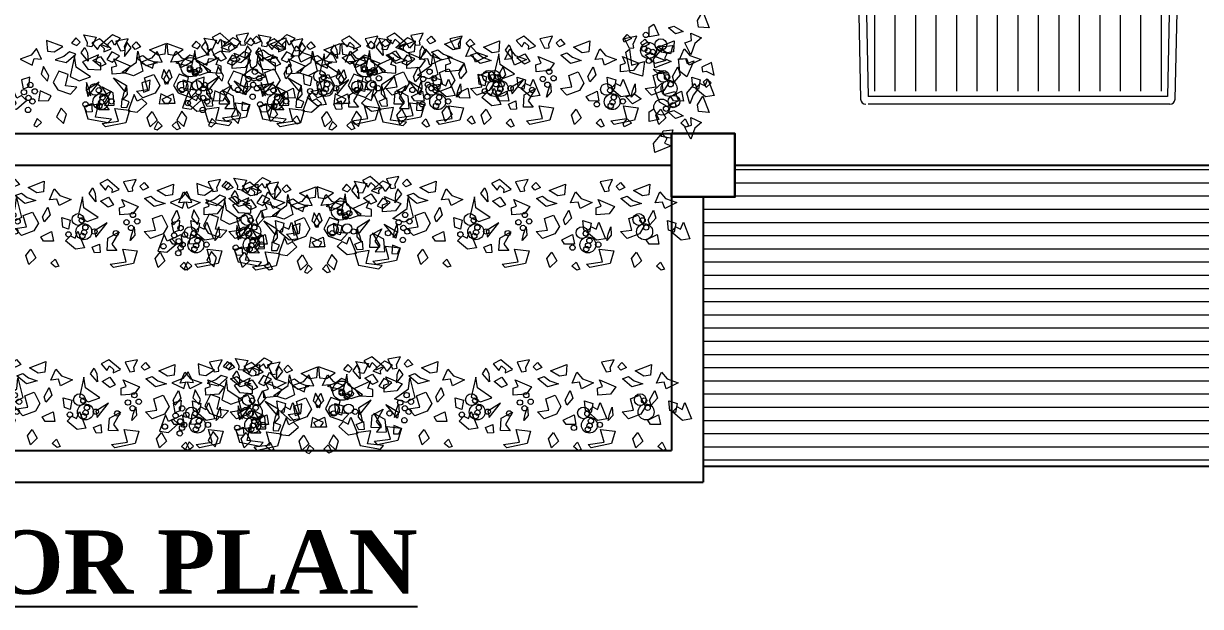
# Model space of a CAD drawing. Header units: inches. Extents: x 127915 to 129493, y -26045 to -25222.
# Drawn here: x 128051 to 128273.8, y -26045.4 to -25935 of the extents above; entities that cross this region are included whole.
import ezdxf

# ---------------------------------------------------------------- set-up
doc = ezdxf.new("R2010")
doc.units = ezdxf.units.IN
doc.header["$LTSCALE"] = 0.03
doc.header["$MEASUREMENT"] = 0
for name, color, linetype, lineweight in [('Col Boundary Wall 9x12', 170, 'Continuous', 30), ('HATCH', 2, 'Continuous', 0), ('TREE', 86, 'Continuous', 9), ('windows', 4, 'Continuous', 20)]:
    doc.layers.add(name, color=color, linetype=linetype, lineweight=lineweight)
for name, color, linetype in [('STEP', 220, 'Continuous'), ('TEXT', 3, 'Continuous'), ('WALL', 254, 'Continuous')]:
    doc.layers.add(name, color=color, linetype=linetype)
doc.styles.get("Standard").update_dxf_attribs({"font": 'arial.ttf'})

# ---------------------------------------------------------------- blocks, each defined once
blk = doc.blocks.new('DFDFDFD')
at = {"lineweight": 0}
for p, q in [((-10523.82, -3740.68), (-10536.06, -3741.17)), ((-10523.82, -3740.68), (-10511.58, -3741.17)), ((-10539.13, -3741.5), (-10552.17, -3743.77)), ((-10546.09, -3792.73), (-10537.18, -3743.08)), ((-10501.55, -3792.73), (-10510.46, -3743.08)), ((-10508.51, -3741.5), (-10495.47, -3743.77)), ((-10552.96, -3744.58), (-10556.23, -3777.7)), ((-10494.68, -3744.58), (-10491.41, -3777.7)), ((-10556.23, -3777.7), (-10554.86, -3798.45)), ((-10491.41, -3777.7), (-10492.78, -3798.45)), ((-10551.09, -3790.18), (-10535.57, -3788.21)), ((-10496.55, -3790.18), (-10512.07, -3788.21)), ((-10535.67, -3794.62), (-10524.09, -3793.66)), ((-10511.97, -3794.62), (-10523.55, -3793.66)), ((-10552.5, -3800.07), (-10542.03, -3796.07)), ((-10495.13, -3800.07), (-10505.61, -3796.07)), ((-10554.86, -3798.45), (-10555.18, -3828.59)), ((-10492.78, -3798.45), (-10492.46, -3828.59)), ((-10548.77, -3814.5), (-10552.5, -3800.07)), ((-10498.87, -3814.5), (-10495.13, -3800.07)), ((-10548.85, -3814.42), (-10537.72, -3812.53)), ((-10533.73, -3812.2), (-10523.23, -3812.24)), ((-10513.91, -3812.2), (-10524.41, -3812.24)), ((-10498.78, -3814.42), (-10509.91, -3812.53)), ((-10548.4, -3854.63), (-10548.85, -3814.42)), ((-10499.25, -3855.53), (-10498.78, -3814.42)), ((-10555.18, -3828.59), (-10554.82, -3858.25)), ((-10492.46, -3828.59), (-10492.81, -3857.97)), ((-10500.2, -3855.59), (-10547.43, -3855.59)), ((-10554.33, -3857.97), (-10492.81, -3857.97)), ((-10555.3, -3858.95), (-10553.54, -3943.5)), ((-10553.84, -3859.42), (-10552.1, -3943)), ((-10553.84, -3859.42), (-10493.8, -3859.42)), ((-10493.8, -3859.42), (-10495.54, -3943)), ((-10492.34, -3858.95), (-10494.1, -3943.5)), ((-10550.92, -3861.26), (-10550.92, -3879.22)), ((-10547.05, -3861.26), (-10547.05, -3878.9)), ((-10543.18, -3861.26), (-10543.18, -3879.55)), ((-10539.31, -3861.26), (-10539.31, -3941.96)), ((-10535.43, -3861.26), (-10535.43, -3941.96)), ((-10531.56, -3861.26), (-10531.56, -3941.96)), ((-10527.69, -3861.26), (-10527.69, -3941.96)), ((-10523.82, -3861.26), (-10523.82, -3941.96)), ((-10519.95, -3861.26), (-10519.95, -3941.96)), ((-10516.07, -3861.26), (-10516.07, -3941.96)), ((-10512.2, -3861.26), (-10512.2, -3941.96)), ((-10508.33, -3861.26), (-10508.33, -3941.96)), ((-10504.46, -3861.26), (-10504.46, -3879.55)), ((-10500.59, -3861.26), (-10500.59, -3878.9)), ((-10496.71, -3861.26), (-10496.71, -3878.25)), ((-10543.25, -3880.97), (-10550.32, -3880.28)), ((-10544.01, -3909.34), (-10543.25, -3880.97)), ((-10504.38, -3880.97), (-10497.32, -3880.28)), ((-10503.63, -3909.34), (-10504.38, -3880.97)), ((-10554.7, -3887.86), (-10555.47, -3892.41)), ((-10492.93, -3887.86), (-10492.17, -3892.41)), ((-10555.51, -3892.85), (-10555.7, -3905.89)), ((-10492.13, -3892.85), (-10491.94, -3905.89)), ((-10554.2, -3911.92), (-10555.6, -3906.68)), ((-10493.44, -3911.92), (-10492.03, -3906.68)), ((-10550.04, -3911.49), (-10544.01, -3909.34)), ((-10497.6, -3911.49), (-10503.63, -3909.34)), ((-10547.05, -3911.56), (-10547.05, -3941.96)), ((-10543.18, -3910.59), (-10543.18, -3941.96)), ((-10504.46, -3911.24), (-10504.46, -3941.96)), ((-10500.59, -3912.21), (-10500.59, -3941.96)), ((-10550.92, -3913.18), (-10550.92, -3941.96)), ((-10496.71, -3913.18), (-10496.71, -3941.96)), ((-10495.54, -3943), (-10552.1, -3943)), ((-10495.06, -3944.45), (-10552.09, -3944.45))]:
    blk.add_line(p, q, dxfattribs=at)
for centre, radius, start, end in [((-10535.14, -3764.39), 23.23, 92.2768, 99.897), ((-10512.5, -3764.39), 23.23, 80.103, 87.7232), ((-10552, -3744.73), 0.968, 99.897, 171.1838), ((-10495.64, -3744.73), 0.968, 8.8162, 80.103), ((-10523.82, -3880.39), 92.93, 82.7371, 97.2629), ((-10533.75, -3817.77), 23.23, 94.7399, 110.8904), ((-10513.89, -3817.77), 23.23, 69.1096, 85.2601), ((-10533.83, -3835.43), 23.23, 89.7634, 99.6623), ((-10513.81, -3835.43), 23.23, 80.3377, 90.2366), ((-10547.43, -3854.62), 0.968, 180.9154, 270.0608), ((-10500.2, -3854.62), 0.968, 269.9392, 359.0846), ((-10554.33, -3858.93), 0.968, 90, 181.1962), ((-10493.31, -3858.93), 0.968, 358.8038, 90), ((-10552.61, -3892.89), 2.9, 170.4519, 179.1602), ((-10495.03, -3892.89), 2.9, 0.8398, 9.5481), ((-10552.8, -3905.93), 2.9, 179.1602, 194.9734), ((-10494.84, -3905.93), 2.9, 345.0266, 0.8398), ((-10552.57, -3943.48), 0.968, 181.1962, 270), ((-10495.06, -3943.48), 0.968, 270, 358.8038)]:
    blk.add_arc(centre, radius, start, end, dxfattribs=at)
blk = doc.blocks.new('A$C322008BC')
at = {"layer": 'TREE', "linetype": 'Continuous'}
for points in [[(18.8, 19.78), (18.9, 20.64), (17.99, 22.48), (20.95, 21.97), (19.92, 19.66)], [(22.05, 20.21), (24.76, 22.61), (26.61, 21.68), (25.3, 20.08), (24.66, 21.2), (23.72, 20.3), (23.81, 19.51)], [(52.99, 20.53), (50.24, 22.87), (48.41, 21.9), (49.75, 20.34), (50.37, 21.47), (51.32, 20.58), (51.25, 19.8)], [(56.25, 20.17), (56.13, 21.02), (57.01, 22.88), (54.06, 22.31), (55.14, 20.02)], [(9.17, 21.19), (9.43, 18.65), (11.01, 18.44), (13.05, 19.77)], [(16.13, 21.76), (15.1, 20.55), (16.39, 19.95), (17.14, 20.79)], [(18.29, 19.54), (18.88, 18.24), (19.03, 16.29), (17.4, 18.23)], [(24.52, 19.2), (21.76, 21.54), (19.94, 20.57), (21.28, 19.01), (21.9, 20.14), (22.85, 19.26), (22.77, 18.47)], [(27.77, 18.84), (27.66, 19.7), (28.54, 21.55), (25.58, 20.98), (26.67, 18.7)], [(28.27, 20.67), (27.7, 19.37), (27.6, 17.41), (29.19, 19.39)], [(30.41, 20.88), (31.46, 19.68), (30.18, 19.06), (29.42, 19.88)], [(37.38, 20.44), (37.17, 17.9), (35.6, 17.65), (33.52, 18.94)], [(37.66, 20.45), (37.92, 17.91), (39.5, 17.69), (41.55, 19.03)], [(44.62, 21.02), (43.59, 19.81), (44.89, 19.21), (45.63, 20.04)], [(46.77, 20.87), (47.36, 19.57), (47.5, 17.62), (45.87, 19.56)], [(47.3, 19.04), (47.39, 19.9), (46.48, 21.73), (49.44, 21.23), (48.41, 18.92)], [(50.55, 19.47), (53.25, 21.87), (55.1, 20.94), (53.79, 19.34), (53.15, 20.46), (52.22, 19.56), (52.3, 18.77)], [(56.76, 19.93), (56.2, 18.62), (56.09, 16.67), (57.68, 18.65)], [(58.88, 22.2), (59.94, 21.01), (58.65, 20.39), (57.89, 21.21)], [(65.85, 21.77), (65.64, 19.23), (64.07, 18.98), (62, 20.27)], [(72.18, 17.42), (69.35, 16), (68.84, 17.54), (67.08, 17.36), (68.22, 19.93), (69.56, 18.36)], [(77.33, 20.15), (77.92, 18.85), (78.07, 16.9), (76.44, 18.84)], [(83.55, 19.81), (80.8, 22.15), (78.97, 21.18), (80.31, 19.62), (80.93, 20.75), (81.88, 19.86), (81.81, 19.08)], [(86.81, 19.45), (86.7, 20.3), (87.57, 22.16), (84.62, 21.59), (85.7, 19.31)], [(89.45, 21.48), (90.5, 20.29), (89.22, 19.67), (88.45, 20.49)], [(96.42, 21.05), (96.21, 18.51), (94.64, 18.26), (92.56, 19.55)], [(106.81, 19.45), (106.69, 20.3), (107.57, 22.16), (104.62, 21.59), (105.7, 19.31)], [(109.44, 21.48), (110.5, 20.29), (109.21, 19.67), (108.45, 20.49)], [(116.41, 21.05), (116.2, 18.51), (114.63, 18.26), (112.56, 19.55)], [(2.93, 16.71), (5.79, 15.35), (6.27, 16.89), (8.03, 16.75), (6.84, 19.3), (5.53, 17.7)], [(11.27, 16.62), (13.87, 15.98), (16.1, 17.93), (14.62, 18.45), (13.32, 17.41)], [(19.59, 12.56), (16.19, 14.87), (15.84, 17.43), (14.77, 12.67), (16.93, 11.62)], [(21.48, 17.8), (17.67, 16.07), (18.96, 14.37), (22.02, 14.18), (22.03, 15.82), (20.82, 16.18)], [(21.97, 17.4), (23.22, 15.59), (21.94, 14.97), (20.14, 16.43)], [(24.64, 18.46), (23.42, 16.63), (24.72, 16.03), (26.49, 17.53)], [(25.14, 16.8), (28.99, 15.15), (27.73, 13.43), (24.68, 13.17), (24.64, 14.82), (25.83, 15.2)], [(27.11, 13.67), (30.47, 16.05), (30.76, 18.62), (31.94, 13.88), (29.8, 12.79)], [(35.37, 15.84), (32.79, 15.14), (30.51, 17.04), (31.98, 17.6), (33.31, 16.58)], [(31.42, 15.97), (34.29, 14.6), (34.76, 16.15), (36.52, 16.01), (35.33, 18.56), (34.02, 16.96)], [(43.71, 16.09), (40.87, 14.67), (40.37, 16.21), (38.61, 16.03), (39.75, 18.6), (41.09, 17.04)], [(39.77, 15.88), (42.36, 15.24), (44.6, 17.19), (43.12, 17.71), (41.81, 16.67)], [(48.06, 13.89), (44.66, 16.2), (44.32, 18.76), (43.24, 14), (45.4, 12.95)], [(49.97, 17.06), (46.16, 15.33), (47.45, 13.63), (50.51, 13.44), (50.52, 15.08), (49.32, 15.44)], [(50.44, 18.73), (51.69, 16.92), (50.41, 16.3), (48.61, 17.76)], [(53.13, 17.72), (51.91, 15.89), (53.21, 15.29), (54.98, 16.79)], [(53.61, 18.13), (57.46, 16.48), (56.21, 14.76), (53.15, 14.5), (53.11, 16.14), (54.3, 16.53)], [(55.61, 12.93), (58.96, 15.31), (59.25, 17.88), (60.43, 13.14), (58.29, 12.05)], [(63.84, 17.17), (61.26, 16.47), (58.99, 18.37), (60.45, 18.93), (61.78, 17.91)], [(78.63, 13.17), (75.23, 15.48), (74.88, 18.04), (73.8, 13.28), (75.96, 12.23)], [(81.01, 18.01), (82.26, 16.2), (80.98, 15.58), (79.18, 17.04)], [(84.18, 17.41), (88.02, 15.76), (86.77, 14.04), (83.72, 13.78), (83.67, 15.42), (84.87, 15.81)], [(94.41, 16.45), (91.83, 15.75), (89.55, 17.65), (91.02, 18.21), (92.35, 17.19)], [(102.75, 16.7), (99.91, 15.28), (99.41, 16.82), (97.65, 16.64), (98.79, 19.21), (100.13, 17.64)], [(104.17, 17.41), (108.02, 15.76), (106.77, 14.04), (103.71, 13.78), (103.67, 15.42), (104.86, 15.81)], [(114.4, 16.45), (111.82, 15.75), (109.55, 17.65), (111.02, 18.21), (112.34, 17.19)], [(122.75, 16.7), (119.91, 15.28), (119.4, 16.82), (117.64, 16.64), (118.78, 19.21), (120.12, 17.64)], [(8.48, 15.01), (7.91, 13.15), (9.39, 11.53), (9.76, 12.77)], [(12.09, 13.93), (10.78, 11.24), (11.88, 9.48), (14.84, 8.42), (16.33, 10.09), (13.65, 10.43), (14.31, 13.14)], [(36.97, 14.27), (36.41, 12.41), (37.88, 10.79), (38.26, 12.03)], [(38.19, 14.28), (38.8, 12.43), (37.36, 10.78), (36.96, 12.01)], [(63.08, 14.46), (64.45, 11.79), (63.38, 10.01), (60.44, 8.89), (58.92, 10.53), (61.6, 10.92), (60.87, 13.62)], [(66.67, 15.61), (67.27, 13.76), (65.83, 12.11), (65.43, 13.34)], [(97.23, 14.89), (97.84, 13.04), (96.4, 11.39), (95.99, 12.62)], [(117.23, 14.89), (117.83, 13.04), (116.39, 11.39), (115.99, 12.62)], [(3.23, 11.84), (3.67, 9.69), (5.01, 10.18), (5.2, 12.49)], [(18.66, 11.25), (18.55, 9.3), (19.66, 8.08), (19.3, 9.59)], [(18.97, 7.9), (21.67, 11.27), (18.66, 9.37)], [(27.83, 9.03), (25.06, 12.34), (28.11, 10.5)], [(34.61, 13.13), (35.98, 10.47), (34.91, 8.68), (31.97, 7.57), (30.44, 9.2), (33.12, 9.59), (32.4, 12.29)], [(31.73, 11.1), (32.16, 8.95), (33.5, 9.44), (33.69, 11.75)], [(40.58, 13.19), (39.27, 10.5), (40.37, 8.74), (43.33, 7.68), (44.83, 9.35), (42.14, 9.69), (42.8, 12.4)], [(43.5, 11.22), (43.11, 9.06), (41.77, 9.52), (41.53, 11.83)], [(47.45, 9.23), (50.14, 12.6), (47.13, 10.7)], [(56.32, 8.29), (53.56, 11.6), (56.61, 9.76)], [(56.57, 11.65), (56.71, 9.69), (55.63, 8.46), (55.96, 9.96)], [(71.98, 12.55), (71.59, 10.39), (70.24, 10.85), (70, 13.16)], [(78.01, 8.51), (80.7, 11.88), (77.69, 9.98)], [(93.64, 13.74), (95.01, 11.07), (93.95, 9.29), (91.01, 8.18), (89.48, 9.81), (92.16, 10.2), (91.44, 12.9)], [(102.54, 11.83), (102.15, 9.67), (100.8, 10.13), (100.56, 12.44)], [(104.33, 12.03), (105.88, 8.14), (103.78, 7.81), (101.44, 9.79), (102.57, 10.98), (103.69, 10.41)], [(113.64, 13.74), (115.01, 11.07), (113.94, 9.29), (111.01, 8.18), (109.48, 9.81), (112.16, 10.2), (111.44, 12.9)], [(122.54, 11.83), (122.15, 9.67), (120.8, 10.13), (120.56, 12.44)], [(124.33, 12.03), (125.88, 8.14), (123.78, 7.81), (121.43, 9.79), (122.56, 10.98), (123.68, 10.41)], [(1.47, 9.14), (0, 5.22), (2.11, 4.93), (4.41, 6.96), (3.25, 8.13), (2.15, 7.53)], [(7.7, 9.24), (7.32, 6.91), (9.64, 6.98), (10.29, 8.05)], [(24.51, 9.17), (22.82, 6.25), (23.98, 4.75), (21.66, 4.77), (21.86, 7.68)], [(22.27, 10.18), (24.01, 7.29), (22.89, 5.77), (25.21, 5.84), (24.95, 8.74)], [(28.1, 10.32), (28.24, 8.37), (27.16, 7.13), (27.49, 8.64)], [(29.96, 8.4), (28.49, 4.48), (30.6, 4.19), (32.9, 6.22), (31.75, 7.39), (30.64, 6.79)], [(36.2, 8.5), (35.81, 6.17), (38.13, 6.24), (38.79, 7.31)], [(39.09, 8.53), (39.52, 6.21), (37.2, 6.23), (36.53, 7.29)], [(45.32, 8.56), (46.87, 4.67), (44.77, 4.34), (42.43, 6.32), (43.56, 7.51), (44.68, 6.94)], [(47.15, 10.51), (47.05, 8.56), (48.15, 7.34), (47.79, 8.84)], [(52.98, 10.49), (51.29, 7.57), (52.45, 6.07), (50.13, 6.09), (50.33, 9.01)], [(50.76, 9.44), (52.51, 6.55), (51.39, 5.03), (53.7, 5.1), (53.44, 8)], [(67.56, 9.86), (68, 7.54), (65.68, 7.56), (65, 8.61)], [(73.8, 9.89), (75.35, 6), (73.24, 5.67), (70.9, 7.64), (72.03, 8.84), (73.15, 8.26)], [(83.54, 9.77), (81.86, 6.85), (83.01, 5.35), (80.69, 5.37), (80.89, 8.29)], [(87.13, 10.93), (87.28, 8.97), (86.2, 7.74), (86.53, 9.24)], [(98.13, 9.14), (98.56, 6.82), (96.24, 6.84), (95.56, 7.89)], [(107.13, 10.93), (107.27, 8.97), (106.19, 7.74), (106.52, 9.24)], [(118.12, 9.14), (118.56, 6.82), (116.24, 6.84), (115.56, 7.89)], [(18.07, 5.56), (18.98, 2.63), (23.79, 1.74), (24.54, 2.57), (20.74, 3.03), (21.5, 6.06)], [(19.85, 6.23), (20, 4.28), (18.7, 4.2), (18.11, 5.5)], [(26.98, 7.34), (26.88, 5.38), (28.18, 5.33), (28.74, 6.64)], [(48.33, 7.56), (48.47, 5.61), (47.17, 5.53), (46.58, 6.83)], [(57.28, 5.97), (56.43, 3.02), (51.63, 2.03), (50.86, 2.85), (54.65, 3.38), (53.83, 6.39)], [(55.48, 6.59), (55.37, 4.64), (56.67, 4.59), (57.23, 5.9)], [(62.66, 5.66), (63.83, 3.61), (62.2, 2.02), (61.5, 4.18)], [(78.89, 6.84), (79.04, 4.89), (77.74, 4.81), (77.15, 6.11)], [(87.84, 5.25), (86.99, 2.3), (82.19, 1.31), (81.43, 2.13), (85.22, 2.66), (84.4, 5.67)], [(107.84, 5.25), (106.99, 2.3), (102.19, 1.31), (101.43, 2.13), (105.21, 2.66), (104.39, 5.67)], [(12.69, 5.14), (11.56, 3.07), (13.22, 1.52), (13.88, 3.69)], [(28.8, 4.64), (27.95, 1.69), (23.16, 0.7), (22.39, 1.52), (26.18, 2.05), (25.36, 5.06)], [(34.19, 4.33), (35.36, 2.28), (33.73, 0.7), (33.03, 2.85)], [(41.18, 4.4), (40.05, 2.33), (41.71, 0.78), (42.38, 2.94)], [(46.56, 4.82), (47.47, 1.89), (52.29, 1), (53.04, 1.83), (49.24, 2.29), (50, 5.32)], [(68.39, 3.33), (69.27, 1.65), (68.53, 1.38), (67.39, 2.33)], [(93.23, 4.94), (94.4, 2.89), (92.77, 1.3), (92.06, 3.46)], [(113.23, 4.94), (114.39, 2.89), (112.77, 1.3), (112.06, 3.46)], [(7.01, 2.69), (6.17, 1), (6.91, 0.74), (8.03, 1.72)], [(35.51, 1.95), (34.66, 0.26), (35.4, 0), (36.52, 0.98)], [(39.91, 2), (40.79, 0.33), (40.06, 0.05), (38.92, 1)], [(98.95, 2.61), (99.83, 0.93), (99.1, 0.66), (97.96, 1.61)], [(118.95, 2.61), (119.83, 0.93), (119.09, 0.66), (117.95, 1.61)]]:
    blk.add_lwpolyline(points, close=True, dxfattribs=at)
at = {"layer": 'TREE', "color": 20}
for centre, radius in [((43.27, 14.83), 2.27), ((43.14, 14.59), 0.63), ((43.14, 14.28), 0.63), ((44.37, 13.68), 0.63), ((44.37, 13.32), 0.63), ((45.27, 14.13), 0.63), ((58.5, 13.77), 0.63), ((73.83, 12.69), 1.39), ((86.82, 13.77), 0.63), ((113.78, 12.69), 1.39), ((5.35, 10.65), 0.63), ((41.38, 10.3), 1.26), ((44.78, 10.55), 1.13), ((56.98, 12.04), 0.63), ((58.08, 10.68), 0.63), ((59.53, 12.23), 0.63), ((75.22, 9.8), 1.89), ((74.74, 12.49), 0.63), ((75.58, 10.8), 0.63), ((85.3, 12.04), 0.63), ((86.39, 10.68), 0.63), ((87.85, 12.23), 0.63), ((115.17, 9.8), 1.89), ((114.69, 12.49), 0.63), ((115.53, 10.8), 0.63), ((3.83, 8.92), 0.63), ((6.39, 9.11), 0.63), ((20.69, 9.57), 1.39), ((22.07, 6.68), 1.89), ((21.59, 9.37), 0.63), ((41.24, 9.44), 0.63), ((46.3, 9.86), 0.63), ((54.45, 9.46), 0.63), ((57.96, 7.84), 0.63), ((58.99, 9.86), 0.63), ((71.57, 9.17), 0.63), ((74.85, 8.81), 0.63), ((75.27, 9.65), 0.63), ((77.69, 9.86), 0.63), ((82.77, 9.46), 0.63), ((100.35, 9.57), 1.39), ((101.74, 6.68), 1.89), ((101.26, 9.37), 0.63), ((1.3, 6.34), 0.63), ((4.93, 7.56), 0.63), ((5.84, 6.74), 0.63), ((18.42, 6.05), 0.63), ((21.7, 5.69), 0.63), ((22.12, 6.53), 0.63), ((22.44, 7.68), 0.63), ((24.54, 6.74), 0.63), ((98.09, 6.05), 0.63), ((101.37, 5.69), 0.63), ((101.79, 6.53), 0.63), ((102.1, 7.68), 0.63), ((104.21, 6.74), 0.63), ((4.81, 4.72), 0.63)]:
    blk.add_circle(centre, radius, dxfattribs=at)

msp = doc.modelspace()

# ---------------------------------------------------------------- hatches: boundary and pattern name
at = {"layer": 'HATCH'}
h = msp.add_hatch(dxfattribs=at)
h.set_pattern_fill('ANSI31', color=256, scale=20, angle=135)
h.set_pattern_definition([(180, (103052.43, -6490.1298), (-2e-16, -2.5), [])])
h.paths.add_polyline_path([(128311.66, -26018.81), (128311.66, -25967.81), (128305.66, -25967.81), (128305.66, -25961.81), (128185.66, -25961.81), (128185.66, -25967.81), (128179.66, -25967.81), (128179.66, -26018.81)])

# ---------------------------------------------------------------- linework, layer by layer
at = {"layer": 'Col Boundary Wall 9x12', "linetype": 'Continuous', "ltscale": 0.2}
msp.add_lwpolyline([(128185.66, -25955.81), (128173.66, -25955.81), (128173.66, -25967.81), (128185.66, -25967.81)], close=True, dxfattribs=at)
at = {"layer": 'STEP', "ltscale": 15}
for p, q in [((128173.66, -25961.81), (128173.66, -26015.81)), ((128185.66, -25961.81), (128305.66, -25961.81)), ((128179.66, -25967.81), (128179.66, -26021.81)), ((127924.66, -26015.81), (128173.66, -26015.81)), ((128179.66, -26018.81), (128311.66, -26018.81)), ((127918.66, -26021.81), (128179.66, -26021.81))]:
    msp.add_line(p, q, dxfattribs=at)
at = {"layer": 'TREE', "linetype": 'Continuous'}
for points in [[(128180.8, -25935.81), (128178.77, -25935.65), (128178.57, -25934.39), (128179.6, -25932.73)], [(128171.27, -25937.18), (128169.41, -25937.53), (128169.43, -25935.67), (128170.28, -25935.13)], [(128175.87, -25936.47), (128174.4, -25936.95), (128173.07, -25935.8), (128174.06, -25935.47)], [(128166.05, -25937.84), (128164.71, -25938.54), (128164.49, -25937.96), (128165.25, -25937.05)], [(128177.32, -25940.88), (128176.19, -25938.61), (128177.42, -25938.21), (128177.27, -25936.8), (128179.33, -25937.71), (128178.08, -25938.78)], [(128168.16, -25944.95), (128165.8, -25944.27), (128165.01, -25940.43), (128165.66, -25939.82), (128166.09, -25942.85), (128168.5, -25942.19)], [(128173.59, -25942.14), (128170.48, -25943.39), (128170.21, -25941.7), (128171.79, -25939.83), (128172.75, -25940.73), (128172.29, -25941.63)], [(128173.43, -25940.71), (128171.7, -25940.4), (128172.07, -25939.32), (128173.91, -25939.13)], [(128177.89, -25942.02), (128176.57, -25945.1), (128175.19, -25944.09), (128174.99, -25941.65), (128176.3, -25941.61), (128176.61, -25942.57)], [(128179.52, -25944.13), (128180.2, -25944.03), (128181.69, -25944.74), (128181.24, -25942.37), (128179.41, -25943.24)], [(128172.7, -25944.38), (128171.14, -25944.5), (128170.15, -25943.63), (128171.36, -25943.9)], [(128174.95, -25949.59), (128172.82, -25950.69), (128171.39, -25949.84), (128170.5, -25947.48), (128171.81, -25946.26), (128172.12, -25948.41), (128174.28, -25947.83)], [(128177.12, -25950.2), (128176.56, -25948.14), (128178.08, -25946.32), (128178.53, -25947.49), (128177.71, -25948.55)], [(128181.15, -25946.24), (128180.2, -25947.08), (128179.7, -25946.05), (128180.35, -25945.44)], [(128167.91, -25949.26), (128166.27, -25950.19), (128165, -25948.89), (128166.73, -25948.33)], [(128180.8, -25951.81), (128178.77, -25951.64), (128178.57, -25950.39), (128179.6, -25948.73)], [(128171.27, -25953.18), (128169.41, -25953.53), (128169.43, -25951.67), (128170.28, -25951.13)], [(128166.05, -25953.84), (128164.71, -25954.54), (128164.49, -25953.95), (128165.25, -25953.04)], [(128175.87, -25952.46), (128174.4, -25952.95), (128173.07, -25951.79), (128174.06, -25951.47)], [(128177.32, -25956.88), (128176.19, -25954.61), (128177.42, -25954.2), (128177.27, -25952.8), (128179.33, -25953.71), (128178.08, -25954.78)], [(128173.43, -25956.71), (128171.7, -25956.4), (128172.07, -25955.32), (128173.91, -25955.13)], [(128173.59, -25958.14), (128170.48, -25959.38), (128170.21, -25957.7), (128171.79, -25955.83), (128172.75, -25956.73), (128172.29, -25957.63)], [(128173.59, -25958.14), (128170.48, -25959.38), (128170.21, -25957.7), (128171.79, -25955.83), (128172.75, -25956.73), (128172.29, -25957.63)]]:
    msp.add_lwpolyline(points, close=True, dxfattribs=at)
at = {"layer": 'TREE', "color": 20}
for centre, radius in [((128168.8, -25937.15), 0.504), ((128171.62, -25938.96), 1.11), ((128169.3, -25940.07), 1.51), ((128168.51, -25939.77), 0.504), ((128169.18, -25940.11), 0.504), ((128170.11, -25940.36), 0.504), ((128171.46, -25939.69), 0.504), ((128169.35, -25942.05), 0.504), ((128174.12, -25949.71), 1.11), ((128171.8, -25950.81), 1.51), ((128172.61, -25951.11), 0.504), ((128173.95, -25950.43), 0.504)]:
    msp.add_circle(centre, radius, dxfattribs=at)
at = {"layer": 'WALL'}
for p, q in [((128032.66, -25955.81), (128173.66, -25955.81)), ((128023.66, -25961.81), (128173.66, -25961.81))]:
    msp.add_line(p, q, dxfattribs=at)
msp.add_lwpolyline([(128173.66, -25967.81), (128185.66, -25967.81), (128185.66, -25955.81), (128173.66, -25955.81)], close=True, dxfattribs=at)
msp.add_lwpolyline([(128173.66, -25967.81), (128185.66, -25967.81), (128185.66, -25955.81), (128173.66, -25955.81)], close=True, dxfattribs=at)

# ---------------------------------------------------------------- block references
at = {"xscale": 1.001151193919605, "yscale": 1.001151193919605, "zscale": 1.001151193919605}
msp.add_blockref('DFDFDFD', (138775.13, -22001.27), dxfattribs=at)
at = {"layer": 'windows', "xscale": 0.7999999999883585, "yscale": 0.7999999999883585, "zscale": 0.7999999999883585}
for p in [(128047.98, -25955.12), (128081.04, -25955.12), (128002.23, -25982.24), (128076.42, -25982.24), (128002.51, -26016.37), (128076.7, -26016.37)]:
    msp.add_blockref('A$C322008BC', p, dxfattribs=at)

# ---------------------------------------------------------------- texts
at = {"layer": 'TEXT', "insert": (128023.87, -26030.96), "char_height": 12, "attachment_point": 2}
msp.add_mtext_dynamic_manual_height_columns('{\\fTimes New Roman|b1|i0|c0|p18;\\LGROUND FLOOR PLAN}', width=198.9784, gutter_width=1, heights=[0], dxfattribs=at)

doc.saveas('drawing.dxf')
